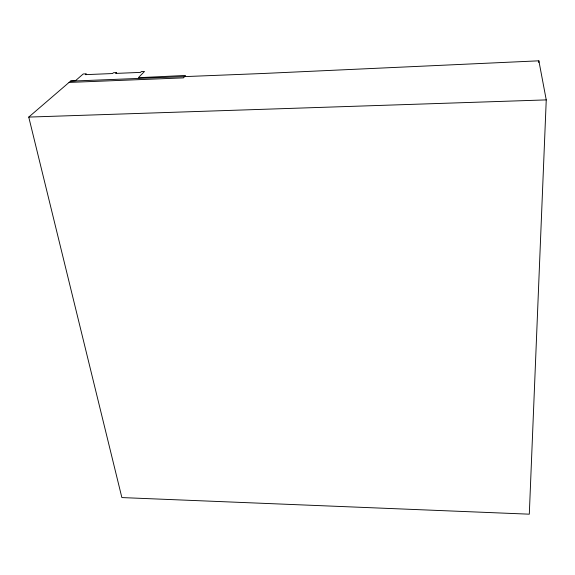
<?xml version="1.0" encoding="UTF-8"?>
<svg xmlns="http://www.w3.org/2000/svg" width="575" height="575" viewBox="0 0 575 575"><rect width="100%" height="100%" fill="white"/><g stroke="black" fill="none" stroke-linecap="round" stroke-linejoin="round"><path stroke-width="0.86" d="M538.797 62.582L538.861 60.821L262.444 73.514L70.552 81.14M538.861 60.821L546.25 99.899L529.302 514.179L121.871 497.576L28.75 117.084L70.782 80.938L75.462 80.716L83.217 73.974L86.293 73.852L85.373 74.657L112.563 73.542L113.433 72.73L116.538 72.601L115.683 73.413L140.53 72.392L141.335 71.58L144.49 71.451L138.367 77.704L185.502 75.454L183.439 77.884L69.05 82.426M28.75 117.084L546.25 99.899"/></g></svg>
